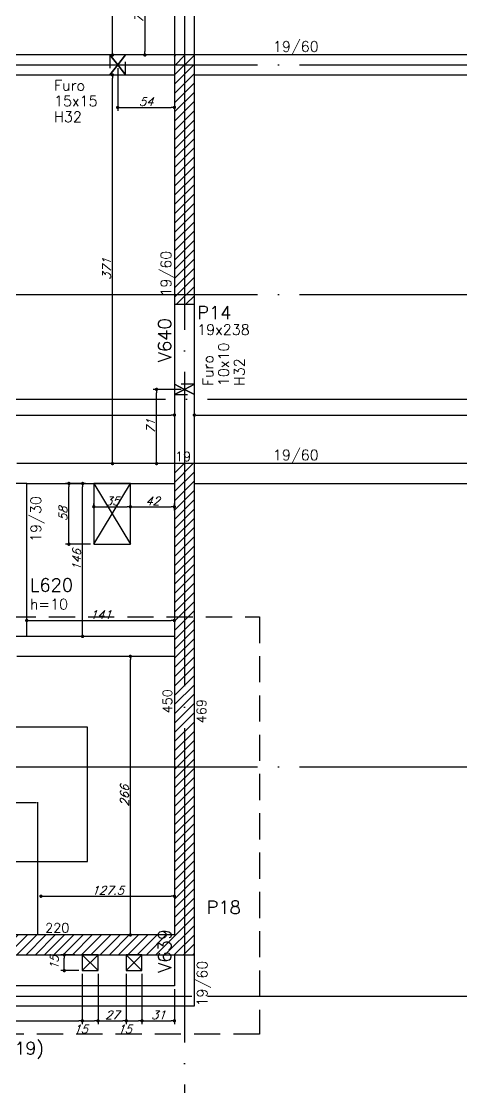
# Model space of a CAD drawing. Extents: x -4245 to 5400, y -2094 to 2406.
# Drawn here: x 450 to 870, y -102 to 916 of the extents above; entities that cross this region are included whole.
import ezdxf
from ezdxf.enums import TextEntityAlignment as Align

# ---------------------------------------------------------------- set-up
doc = ezdxf.new("R2010")
doc.units = 0
doc.header["$LTSCALE"] = 50
doc.header["$MEASUREMENT"] = 0
for name, pattern in [('DASHED', [0.75, 0.5, -0.25]), ('EIXO', [6.8, 6, -0.4, 0, -0.4]), ('HIDDEN', [0.375, 0.25, -0.125])]:
    doc.linetypes.add(name, pattern=pattern)
doc.layers.get('0').update_dxf_attribs({"linetype": 'CONTINUOUS'})
doc.layers.get('DEFPOINTS').update_dxf_attribs({"linetype": 'CONTINUOUS'})
for name, color, linetype in [('F-AUX', 2, 'CONTINUOUS'), ('F-AUX-RED', 1, 'CONTINUOUS'), ('F-COTAS', 106, 'CONTINUOUS'), ('F-COTAS-FUROS', 50, 'CONTINUOUS'), ('F-EIXO', 12, 'EIXO'), ('F-ESCADAS', 2, 'CONTINUOUS'), ('F-FURO-PAREDE', 2, 'HIDDEN'), ('F-FURO-PAREDE-TEXTOS', 2, 'CONTINUOUS'), ('F-LAJES-DIM', 2, 'CONTINUOUS'), ('F-LAJES-NOME', 4, 'CONTINUOUS'), ('F-PILARES-DIM', 172, 'CONTINUOUS'), ('F-PILARES-HACH', 174, 'CONTINUOUS'), ('F-PILARES-NOME', 170, 'CONTINUOUS'), ('F-PILARES-S', 170, 'CONTINUOUS'), ('F-TEXTO', 6, 'CONTINUOUS'), ('F-VIGAS', 3, 'CONTINUOUS'), ('F-VIGAS-DIM', 2, 'CONTINUOUS'), ('F-VIGAS-NOME', 4, 'CONTINUOUS'), ('F-VÃO', 1, 'CONTINUOUS')]:
    doc.layers.add(name, color=color, linetype=linetype)
doc.styles.add('CP-TEXT-INCL', font='simplex.shx', dxfattribs={"oblique": 20})
doc.styles.add('CP-TEXTO', font='simplex.shx')
doc.styles.add('MCP', font='simplex.shx')
doc.styles.add('ROMANS', font='simplex.shx')
doc.dimstyles.new('CP-COTAS-50', dxfattribs={"dimscale": 0.64, "dimtxt": 12.5, "dimasz": 5, "dimexe": 5, "dimexo": 5, "dimgap": 2.5, "dimtad": 1, "dimdec": 1, "dimdsep": 46, "dimtxsty": 'CP-TEXT-INCL', "dimblk1": 'DOT', "dimblk2": 'DOT', "dimsah": 1, "dimcen": 9, "dimclrd": 256, "dimclre": 256, "dimclrt": 256, "dimadec": 0, "dimazin": 0, "dimtfac": 1, "dimtdec": 1, "dimtmove": 2, "dimatfit": 3, "dimldrblk": 'DOT', "dimfxl": 0, "dimtolj": 1, "dimarcsym": 0})
pattern_1 = [(45, (0, 10000), (-4.4194174, 4.4194174), [])]

# ---------------------------------------------------------------- blocks, each defined once
blk = doc.blocks.new('*U10')
at = {"layer": 'F-EIXO'}
blk.add_line((0, 0), (7397, 0), dxfattribs=at)
at = {"layer": 'F-TEXTO', "style": 'ROMANS'}
blk.add_attdef('EIXO', text='', height=17.5, dxfattribs=at).set_placement((-28.2072, 0), align=Align.MIDDLE_CENTER)
blk = doc.blocks.new('*U16')
at = {"layer": 'F-EIXO'}
blk.add_line((0, 0), (7484.954, 0), dxfattribs=at)
at = {"layer": 'F-TEXTO', "style": 'ROMANS'}
blk.add_attdef('EIXO', text='', height=17.5, dxfattribs=at).set_placement((-28.2072, 0), align=Align.MIDDLE_CENTER)
blk = doc.blocks.new('*U13')
at = {"layer": 'F-EIXO'}
blk.add_line((0, 0), (0, -3477.9), dxfattribs=at)
at = {"layer": 'F-TEXTO', "style": 'ROMANS'}
blk.add_attdef('EIXO', text='', height=17.5, rotation=360, dxfattribs=at).set_placement((0, 28.2), align=Align.MIDDLE_CENTER)
blk = doc.blocks.new('_DOT')
at = {"color": 0, "linetype": 'ByBlock'}
blk.add_line((-0.5, 0), (-1, 0), dxfattribs=at)
at = {"color": 0, "linetype": 'ByBlock', "const_width": 0.5}
blk.add_lwpolyline([(-0.25, 0, 1), (0.25, 0, 1)], format="xyb", close=True, dxfattribs=at)
blk = doc.blocks.new('*D46')
at = {"layer": 'DEFPOINTS', "color": 0, "linetype": 'Continuous', "transparency": 16777216}
for p in [(553.9, 309.5), (553.9, 309.5), (553.9, 43.5)]:
    blk.add_point(p, dxfattribs=at)
at = {"layer": 'F-COTAS', "linetype": 'Continuous', "lineweight": -2, "transparency": 16777216}
blk.add_line((553.9, 46.7), (553.9, 306.3), dxfattribs=at)
at = {"layer": 'F-COTAS', "linetype": 'Continuous', "lineweight": -2, "transparency": 16777216, "xscale": 3.2, "yscale": 3.2, "zscale": 3.2}
for p, rotation in [((553.9, 309.5), 90), ((553.9, 43.5), 270)]:
    blk.add_blockref('_DOT', p, dxfattribs=dict(at, rotation=rotation))
at = {"layer": 'F-COTAS', "linetype": 'Continuous', "transparency": 16777216, "insert": (548.3, 176.5), "char_height": 8, "attachment_point": 5, "rotation": 90, "style": 'CP-TEXT-INCL'}
blk.add_mtext('\\A1;266', dxfattribs=at)
blk = doc.blocks.new('*D47')
at = {"layer": 'DEFPOINTS', "color": 0, "linetype": 'Continuous', "transparency": 16777216}
for p in [(508.3, 474.5), (508.3, 474.5), (508.3, 328.5)]:
    blk.add_point(p, dxfattribs=at)
at = {"layer": 'F-COTAS', "linetype": 'Continuous', "lineweight": -2, "transparency": 16777216}
blk.add_line((508.3, 331.7), (508.3, 471.3), dxfattribs=at)
at = {"layer": 'F-COTAS', "linetype": 'Continuous', "lineweight": -2, "transparency": 16777216, "xscale": 3.2, "yscale": 3.2, "zscale": 3.2}
for p, rotation in [((508.3, 474.5), 90), ((508.3, 328.5), 270)]:
    blk.add_blockref('_DOT', p, dxfattribs=dict(at, rotation=rotation))
at = {"layer": 'F-COTAS', "linetype": 'Continuous', "transparency": 16777216, "insert": (502.7, 401.5), "char_height": 8, "attachment_point": 5, "rotation": 90, "style": 'CP-TEXT-INCL'}
blk.add_mtext('\\A1;146', dxfattribs=at)
blk = doc.blocks.new('*D48')
at = {"layer": 'DEFPOINTS', "color": 0, "linetype": 'Continuous', "transparency": 16777216}
for p in [(536.8, 864.5), (536.8, 864.5), (536.8, 493.5)]:
    blk.add_point(p, dxfattribs=at)
at = {"layer": 'F-COTAS', "linetype": 'Continuous', "lineweight": -2, "transparency": 16777216}
blk.add_line((536.8, 496.7), (536.8, 861.3), dxfattribs=at)
at = {"layer": 'F-COTAS', "linetype": 'Continuous', "lineweight": -2, "transparency": 16777216, "xscale": 3.2, "yscale": 3.2, "zscale": 3.2}
for p, rotation in [((536.8, 864.5), 90), ((536.8, 493.5), 270)]:
    blk.add_blockref('_DOT', p, dxfattribs=dict(at, rotation=rotation))
at = {"layer": 'F-COTAS', "linetype": 'Continuous', "transparency": 16777216, "insert": (531.2, 679), "char_height": 8, "attachment_point": 5, "rotation": 90, "style": 'CP-TEXT-INCL'}
blk.add_mtext('\\A1;371', dxfattribs=at)
blk = doc.blocks.new('*D49')
at = {"layer": 'DEFPOINTS', "color": 0, "linetype": 'Continuous', "transparency": 16777216}
for p in [(536.8, 1303), (536.8, 1303), (536.8, 883.5)]:
    blk.add_point(p, dxfattribs=at)
at = {"layer": 'F-COTAS', "linetype": 'Continuous', "lineweight": -2, "transparency": 16777216}
blk.add_line((536.8, 886.7), (536.8, 1299.8), dxfattribs=at)
at = {"layer": 'F-COTAS', "linetype": 'Continuous', "lineweight": -2, "transparency": 16777216, "xscale": 3.2, "yscale": 3.2, "zscale": 3.2}
for p, rotation in [((536.8, 1303), 90), ((536.8, 883.5), 270)]:
    blk.add_blockref('_DOT', p, dxfattribs=dict(at, rotation=rotation))
at = {"layer": 'F-COTAS', "linetype": 'Continuous', "transparency": 16777216, "insert": (531.2, 1093.2), "char_height": 8, "attachment_point": 5, "rotation": 90, "style": 'CP-TEXT-INCL'}
blk.add_mtext('\\A1;419.5', dxfattribs=at)
blk = doc.blocks.new('*D75')
at = {"layer": 'DEFPOINTS', "color": 0, "linetype": 'Continuous', "transparency": 16777216}
for p in [(-200, 539.8), (596, 539.8), (596, 539.8)]:
    blk.add_point(p, dxfattribs=at)
at = {"layer": 'F-COTAS', "linetype": 'Continuous', "lineweight": -2, "transparency": 16777216}
blk.add_line((-196.8, 539.8), (592.8, 539.8), dxfattribs=at)
at = {"layer": 'F-COTAS', "linetype": 'Continuous', "lineweight": -2, "transparency": 16777216, "xscale": 3.2, "yscale": 3.2, "zscale": 3.2, "rotation": 180}
blk.add_blockref('_DOT', (-200, 539.8), dxfattribs=at)
at = {"layer": 'F-COTAS', "linetype": 'Continuous', "lineweight": -2, "transparency": 16777216, "xscale": 3.2, "yscale": 3.2, "zscale": 3.2}
blk.add_blockref('_DOT', (596, 539.8), dxfattribs=at)
at = {"layer": 'F-COTAS', "linetype": 'Continuous', "transparency": 16777216, "insert": (198, 545.4), "char_height": 8, "attachment_point": 5, "style": 'CP-TEXT-INCL'}
blk.add_mtext('\\A1;796', dxfattribs=at)
blk = doc.blocks.new('*D76')
at = {"layer": 'DEFPOINTS', "color": 0, "linetype": 'Continuous', "transparency": 16777216}
for p in [(615, 539.8), (1276, 539.8), (1276, 539.8)]:
    blk.add_point(p, dxfattribs=at)
at = {"layer": 'F-COTAS', "linetype": 'Continuous', "lineweight": -2, "transparency": 16777216}
blk.add_line((618.2, 539.8), (1272.8, 539.8), dxfattribs=at)
at = {"layer": 'F-COTAS', "linetype": 'Continuous', "lineweight": -2, "transparency": 16777216, "xscale": 3.2, "yscale": 3.2, "zscale": 3.2, "rotation": 180}
blk.add_blockref('_DOT', (615, 539.8), dxfattribs=at)
at = {"layer": 'F-COTAS', "linetype": 'Continuous', "lineweight": -2, "transparency": 16777216, "xscale": 3.2, "yscale": 3.2, "zscale": 3.2}
blk.add_blockref('_DOT', (1276, 539.8), dxfattribs=at)
at = {"layer": 'F-COTAS', "linetype": 'Continuous', "transparency": 16777216, "insert": (945.5, 545.4), "char_height": 8, "attachment_point": 5, "style": 'CP-TEXT-INCL'}
blk.add_mtext('\\A1;661', dxfattribs=at)
blk = doc.blocks.new('*D83')
at = {"layer": 'DEFPOINTS', "color": 0, "linetype": 'Continuous', "transparency": 16777216}
for p in [(455, 343.7), (596, 343.7), (596, 343.7)]:
    blk.add_point(p, dxfattribs=at)
at = {"layer": 'F-COTAS', "linetype": 'Continuous', "lineweight": -2, "transparency": 16777216}
blk.add_line((458.2, 343.7), (592.8, 343.7), dxfattribs=at)
at = {"layer": 'F-COTAS', "linetype": 'Continuous', "lineweight": -2, "transparency": 16777216, "xscale": 3.2, "yscale": 3.2, "zscale": 3.2, "rotation": 180}
blk.add_blockref('_DOT', (455, 343.7), dxfattribs=at)
at = {"layer": 'F-COTAS', "linetype": 'Continuous', "lineweight": -2, "transparency": 16777216, "xscale": 3.2, "yscale": 3.2, "zscale": 3.2}
blk.add_blockref('_DOT', (596, 343.7), dxfattribs=at)
at = {"layer": 'F-COTAS', "linetype": 'Continuous', "transparency": 16777216, "insert": (525.5, 349.3), "char_height": 8, "attachment_point": 5, "style": 'CP-TEXT-INCL'}
blk.add_mtext('\\A1;141', dxfattribs=at)
blk = doc.blocks.new('*U231')
at = {"layer": 'F-VÃO'}
for p, q in [((0, 0), (35, 58)), ((0, 58), (35, 0))]:
    blk.add_line(p, q, dxfattribs=at)
at = {"layer": 'F-VÃO', "color": 3}
blk.add_lwpolyline([(0, 0), (35, 0), (35, 58), (0, 58)], close=True, dxfattribs=at)
blk = doc.blocks.new('*D320')
at = {"layer": 'DEFPOINTS', "color": 0, "linetype": 'Continuous', "transparency": 16777216}
for p in [(519, 448.3), (554, 452.2), (554, 448.3)]:
    blk.add_point(p, dxfattribs=at)
at = {"layer": 'F-COTAS-FUROS', "linetype": 'Continuous', "lineweight": -2, "transparency": 16777216}
for p, q in [((519, 451.5), (519, 455.4)), ((522.2, 452.2), (550.8, 452.2)), ((554, 451.5), (554, 455.4))]:
    blk.add_line(p, q, dxfattribs=at)
at = {"layer": 'F-COTAS-FUROS', "linetype": 'Continuous', "lineweight": -2, "transparency": 16777216, "xscale": 3.2, "yscale": 3.2, "zscale": 3.2, "rotation": 180}
blk.add_blockref('_DOT', (519, 452.2), dxfattribs=at)
at = {"layer": 'F-COTAS-FUROS', "linetype": 'Continuous', "lineweight": -2, "transparency": 16777216, "xscale": 3.2, "yscale": 3.2, "zscale": 3.2}
blk.add_blockref('_DOT', (554, 452.2), dxfattribs=at)
at = {"layer": 'F-COTAS-FUROS', "linetype": 'Continuous', "transparency": 16777216, "insert": (536.5, 457.8), "char_height": 8, "attachment_point": 5, "style": 'CP-TEXT-INCL'}
blk.add_mtext('\\A1;35', dxfattribs=at)
blk = doc.blocks.new('*D321')
at = {"layer": 'DEFPOINTS', "color": 0, "linetype": 'Continuous', "transparency": 16777216}
for p in [(596, 452.2), (554, 445.5), (596, 445.5)]:
    blk.add_point(p, dxfattribs=at)
at = {"layer": 'F-COTAS-FUROS', "linetype": 'Continuous', "lineweight": -2, "transparency": 16777216}
for p, q in [((554, 448.7), (554, 455.4)), ((557.2, 452.2), (592.8, 452.2)), ((596, 448.7), (596, 455.4))]:
    blk.add_line(p, q, dxfattribs=at)
at = {"layer": 'F-COTAS-FUROS', "linetype": 'Continuous', "lineweight": -2, "transparency": 16777216, "xscale": 3.2, "yscale": 3.2, "zscale": 3.2, "rotation": 180}
blk.add_blockref('_DOT', (554, 452.2), dxfattribs=at)
at = {"layer": 'F-COTAS-FUROS', "linetype": 'Continuous', "lineweight": -2, "transparency": 16777216, "xscale": 3.2, "yscale": 3.2, "zscale": 3.2}
blk.add_blockref('_DOT', (596, 452.2), dxfattribs=at)
at = {"layer": 'F-COTAS-FUROS', "linetype": 'Continuous', "transparency": 16777216, "insert": (575, 457.8), "char_height": 8, "attachment_point": 5, "style": 'CP-TEXT-INCL'}
blk.add_mtext('\\A1;42', dxfattribs=at)
blk = doc.blocks.new('*D322')
at = {"layer": 'DEFPOINTS', "color": 0, "linetype": 'Continuous', "transparency": 16777216}
for p in [(495.2, 474.5), (514.4, 474.5), (519, 416.5)]:
    blk.add_point(p, dxfattribs=at)
at = {"layer": 'F-COTAS-FUROS', "linetype": 'Continuous', "lineweight": -2, "transparency": 16777216}
for p, q in [((511.2, 474.5), (492, 474.5)), ((495.2, 419.7), (495.2, 471.3)), ((515.8, 416.5), (492, 416.5))]:
    blk.add_line(p, q, dxfattribs=at)
at = {"layer": 'F-COTAS-FUROS', "linetype": 'Continuous', "lineweight": -2, "transparency": 16777216, "xscale": 3.2, "yscale": 3.2, "zscale": 3.2}
for p, rotation in [((495.2, 474.5), 90), ((495.2, 416.5), 270)]:
    blk.add_blockref('_DOT', p, dxfattribs=dict(at, rotation=rotation))
at = {"layer": 'F-COTAS-FUROS', "linetype": 'Continuous', "transparency": 16777216, "insert": (489.6, 445.5), "char_height": 8, "attachment_point": 5, "rotation": 90, "style": 'CP-TEXT-INCL'}
blk.add_mtext('\\A1;58', dxfattribs=at)
blk = doc.blocks.new('*D334')
at = {"layer": 'DEFPOINTS', "color": 0, "linetype": 'Continuous', "transparency": 16777216}
for p in [(605.5, 958.3), (567.8, 883.5), (572.8, 883.5)]:
    blk.add_point(p, dxfattribs=at)
at = {"layer": 'F-COTAS-FUROS', "linetype": 'Continuous', "lineweight": -2, "transparency": 16777216}
for p, q in [((602.3, 958.3), (564.6, 958.3)), ((567.8, 955.1), (567.8, 886.7)), ((569.6, 883.5), (564.6, 883.5))]:
    blk.add_line(p, q, dxfattribs=at)
at = {"layer": 'F-COTAS-FUROS', "linetype": 'Continuous', "lineweight": -2, "transparency": 16777216, "xscale": 3.2, "yscale": 3.2, "zscale": 3.2}
for p, rotation in [((567.8, 958.3), 90), ((567.8, 883.5), 270)]:
    blk.add_blockref('_DOT', p, dxfattribs=dict(at, rotation=rotation))
at = {"layer": 'F-COTAS-FUROS', "linetype": 'Continuous', "transparency": 16777216, "insert": (562.2, 920.9), "char_height": 8, "attachment_point": 5, "rotation": 90, "style": 'CP-TEXT-INCL'}
blk.add_mtext('\\A1;75', dxfattribs=at)
blk = doc.blocks.new('*D346')
at = {"layer": 'DEFPOINTS', "color": 0, "linetype": 'Continuous', "transparency": 16777216}
for p in [(578.9, 564.3), (605.5, 564.3), (593.1, 493.5)]:
    blk.add_point(p, dxfattribs=at)
at = {"layer": 'F-COTAS-FUROS', "linetype": 'Continuous', "lineweight": -2, "transparency": 16777216}
for p, q in [((602.3, 564.3), (575.7, 564.3)), ((578.9, 496.7), (578.9, 561.1)), ((589.9, 493.5), (575.7, 493.5))]:
    blk.add_line(p, q, dxfattribs=at)
at = {"layer": 'F-COTAS-FUROS', "linetype": 'Continuous', "lineweight": -2, "transparency": 16777216, "xscale": 3.2, "yscale": 3.2, "zscale": 3.2}
for p, rotation in [((578.9, 564.3), 90), ((578.9, 493.5), 270)]:
    blk.add_blockref('_DOT', p, dxfattribs=dict(at, rotation=rotation))
at = {"layer": 'F-COTAS-FUROS', "linetype": 'Continuous', "transparency": 16777216, "insert": (573.3, 528.9), "char_height": 8, "attachment_point": 5, "rotation": 90, "style": 'CP-TEXT-INCL'}
blk.add_mtext('\\A1;71', dxfattribs=at)
blk = doc.blocks.new('*D347')
at = {"layer": 'DEFPOINTS', "color": 0, "linetype": 'Continuous', "transparency": 16777216}
for p in [(541.8, 874), (596, 857.8), (596, 833.4)]:
    blk.add_point(p, dxfattribs=at)
at = {"layer": 'F-COTAS-FUROS', "linetype": 'Continuous', "lineweight": -2, "transparency": 16777216}
for p, q in [((541.8, 870.8), (541.8, 830.2)), ((596, 854.6), (596, 830.2)), ((545, 833.4), (592.8, 833.4))]:
    blk.add_line(p, q, dxfattribs=at)
at = {"layer": 'F-COTAS-FUROS', "linetype": 'Continuous', "lineweight": -2, "transparency": 16777216, "xscale": 3.2, "yscale": 3.2, "zscale": 3.2, "rotation": 180}
blk.add_blockref('_DOT', (541.8, 833.4), dxfattribs=at)
at = {"layer": 'F-COTAS-FUROS', "linetype": 'Continuous', "lineweight": -2, "transparency": 16777216, "xscale": 3.2, "yscale": 3.2, "zscale": 3.2}
blk.add_blockref('_DOT', (596, 833.4), dxfattribs=at)
at = {"layer": 'F-COTAS-FUROS', "linetype": 'Continuous', "transparency": 16777216, "insert": (568.9, 839), "char_height": 8, "attachment_point": 5, "style": 'CP-TEXT-INCL'}
blk.add_mtext('\\A1;54', dxfattribs=at)
blk = doc.blocks.new('*U386')
at = {"layer": 'F-VÃO'}
for p, q in [((0, 0), (15, 15)), ((0, 15), (15, 0))]:
    blk.add_line(p, q, dxfattribs=at)
at = {"layer": 'F-VÃO', "color": 3}
blk.add_lwpolyline([(0, 0), (15, 0), (15, 15), (0, 15)], close=True, dxfattribs=at)
blk = doc.blocks.new('*D399')
at = {"layer": 'DEFPOINTS', "color": 0, "linetype": 'Continuous', "transparency": 16777216}
for p in [(327, 4.5), (508, 9.5), (508, -38.4)]:
    blk.add_point(p, dxfattribs=at)
at = {"layer": 'F-COTAS-FUROS', "linetype": 'Continuous', "lineweight": -2, "transparency": 16777216}
for p, q in [((327, 1.3), (327, -41.6)), ((508, 6.3), (508, -41.6)), ((330.2, -38.4), (504.8, -38.4))]:
    blk.add_line(p, q, dxfattribs=at)
at = {"layer": 'F-COTAS-FUROS', "linetype": 'Continuous', "lineweight": -2, "transparency": 16777216, "xscale": 3.2, "yscale": 3.2, "zscale": 3.2, "rotation": 180}
blk.add_blockref('_DOT', (327, -38.4), dxfattribs=at)
at = {"layer": 'F-COTAS-FUROS', "linetype": 'Continuous', "lineweight": -2, "transparency": 16777216, "xscale": 3.2, "yscale": 3.2, "zscale": 3.2}
blk.add_blockref('_DOT', (508, -38.4), dxfattribs=at)
at = {"layer": 'F-COTAS-FUROS', "linetype": 'Continuous', "transparency": 16777216, "insert": (417.5, -32.8), "char_height": 8, "attachment_point": 5, "style": 'CP-TEXT-INCL'}
blk.add_mtext('\\A1;181', dxfattribs=at)
blk = doc.blocks.new('*D400')
at = {"layer": 'DEFPOINTS', "color": 0, "linetype": 'Continuous', "transparency": 16777216}
for p in [(523, 9.5), (550, 9.5), (550, -38.4)]:
    blk.add_point(p, dxfattribs=at)
at = {"layer": 'F-COTAS-FUROS', "linetype": 'Continuous', "lineweight": -2, "transparency": 16777216}
for p, q in [((523, 6.3), (523, -41.6)), ((550, 6.3), (550, -41.6)), ((526.2, -38.4), (546.8, -38.4))]:
    blk.add_line(p, q, dxfattribs=at)
at = {"layer": 'F-COTAS-FUROS', "linetype": 'Continuous', "lineweight": -2, "transparency": 16777216, "xscale": 3.2, "yscale": 3.2, "zscale": 3.2, "rotation": 180}
blk.add_blockref('_DOT', (523, -38.4), dxfattribs=at)
at = {"layer": 'F-COTAS-FUROS', "linetype": 'Continuous', "lineweight": -2, "transparency": 16777216, "xscale": 3.2, "yscale": 3.2, "zscale": 3.2}
blk.add_blockref('_DOT', (550, -38.4), dxfattribs=at)
at = {"layer": 'F-COTAS-FUROS', "linetype": 'Continuous', "transparency": 16777216, "insert": (536.5, -32.8), "char_height": 8, "attachment_point": 5, "style": 'CP-TEXT-INCL'}
blk.add_mtext('\\A1;27', dxfattribs=at)
blk = doc.blocks.new('*D401')
at = {"layer": 'DEFPOINTS', "color": 0, "linetype": 'Continuous', "transparency": 16777216}
for p in [(565, 9.5), (596, -5), (596, -38.4)]:
    blk.add_point(p, dxfattribs=at)
at = {"layer": 'F-COTAS-FUROS', "linetype": 'Continuous', "lineweight": -2, "transparency": 16777216}
for p, q in [((565, 6.3), (565, -41.6)), ((596, -8.2), (596, -41.6)), ((568.2, -38.4), (592.8, -38.4))]:
    blk.add_line(p, q, dxfattribs=at)
at = {"layer": 'F-COTAS-FUROS', "linetype": 'Continuous', "lineweight": -2, "transparency": 16777216, "xscale": 3.2, "yscale": 3.2, "zscale": 3.2, "rotation": 180}
blk.add_blockref('_DOT', (565, -38.4), dxfattribs=at)
at = {"layer": 'F-COTAS-FUROS', "linetype": 'Continuous', "lineweight": -2, "transparency": 16777216, "xscale": 3.2, "yscale": 3.2, "zscale": 3.2}
blk.add_blockref('_DOT', (596, -38.4), dxfattribs=at)
at = {"layer": 'F-COTAS-FUROS', "linetype": 'Continuous', "transparency": 16777216, "insert": (580.5, -32.8), "char_height": 8, "attachment_point": 5, "style": 'CP-TEXT-INCL'}
blk.add_mtext('\\A1;31', dxfattribs=at)
blk = doc.blocks.new('*D404')
at = {"layer": 'DEFPOINTS', "color": 0, "linetype": 'Continuous', "transparency": 16777216}
for p in [(508, 9.5), (523, 9.5), (523, -38.4)]:
    blk.add_point(p, dxfattribs=at)
at = {"layer": 'F-COTAS-FUROS', "linetype": 'Continuous', "lineweight": -2, "transparency": 16777216}
for p, q in [((508, 6.3), (508, -41.6)), ((523, 6.3), (523, -41.6)), ((511.2, -38.4), (519.8, -38.4))]:
    blk.add_line(p, q, dxfattribs=at)
at = {"layer": 'F-COTAS-FUROS', "linetype": 'Continuous', "lineweight": -2, "transparency": 16777216, "xscale": 3.2, "yscale": 3.2, "zscale": 3.2, "rotation": 180}
blk.add_blockref('_DOT', (508, -38.4), dxfattribs=at)
at = {"layer": 'F-COTAS-FUROS', "linetype": 'Continuous', "lineweight": -2, "transparency": 16777216, "xscale": 3.2, "yscale": 3.2, "zscale": 3.2}
blk.add_blockref('_DOT', (523, -38.4), dxfattribs=at)
at = {"layer": 'F-COTAS-FUROS', "linetype": 'Continuous', "transparency": 16777216, "insert": (506.4, -46.3), "char_height": 8, "attachment_point": 5, "style": 'CP-TEXT-INCL'}
blk.add_mtext('\\A1;15', dxfattribs=at)
blk = doc.blocks.new('*D405')
at = {"layer": 'DEFPOINTS', "color": 0, "linetype": 'Continuous', "transparency": 16777216}
for p in [(550, 9.5), (565, 9.5), (565, -38.4)]:
    blk.add_point(p, dxfattribs=at)
at = {"layer": 'F-COTAS-FUROS', "linetype": 'Continuous', "lineweight": -2, "transparency": 16777216}
for p, q in [((550, 6.3), (550, -41.6)), ((565, 6.3), (565, -41.6)), ((553.2, -38.4), (561.8, -38.4))]:
    blk.add_line(p, q, dxfattribs=at)
at = {"layer": 'F-COTAS-FUROS', "linetype": 'Continuous', "lineweight": -2, "transparency": 16777216, "xscale": 3.2, "yscale": 3.2, "zscale": 3.2, "rotation": 180}
blk.add_blockref('_DOT', (550, -38.4), dxfattribs=at)
at = {"layer": 'F-COTAS-FUROS', "linetype": 'Continuous', "lineweight": -2, "transparency": 16777216, "xscale": 3.2, "yscale": 3.2, "zscale": 3.2}
blk.add_blockref('_DOT', (565, -38.4), dxfattribs=at)
at = {"layer": 'F-COTAS-FUROS', "linetype": 'Continuous', "transparency": 16777216, "insert": (548.4, -46.3), "char_height": 8, "attachment_point": 5, "style": 'CP-TEXT-INCL'}
blk.add_mtext('\\A1;15', dxfattribs=at)
blk = doc.blocks.new('*D406')
at = {"layer": 'DEFPOINTS', "color": 0, "linetype": 'Continuous', "transparency": 16777216}
for p in [(490.8, 24.5), (504.2, 24.5), (508, 9.5)]:
    blk.add_point(p, dxfattribs=at)
at = {"layer": 'F-COTAS-FUROS', "linetype": 'Continuous', "lineweight": -2, "transparency": 16777216}
for p, q in [((501, 24.5), (487.6, 24.5)), ((490.8, 12.7), (490.8, 21.3)), ((504.8, 9.5), (487.6, 9.5))]:
    blk.add_line(p, q, dxfattribs=at)
at = {"layer": 'F-COTAS-FUROS', "linetype": 'Continuous', "lineweight": -2, "transparency": 16777216, "xscale": 3.2, "yscale": 3.2, "zscale": 3.2}
for p, rotation in [((490.8, 24.5), 90), ((490.8, 9.5), 270)]:
    blk.add_blockref('_DOT', p, dxfattribs=dict(at, rotation=rotation))
at = {"layer": 'F-COTAS-FUROS', "linetype": 'Continuous', "transparency": 16777216, "insert": (481.2, 17), "char_height": 8, "attachment_point": 5, "rotation": 90, "style": 'CP-TEXT-INCL'}
blk.add_mtext('\\A1;15', dxfattribs=at)
blk = doc.blocks.new('*D428')
at = {"layer": 'DEFPOINTS', "color": 0, "linetype": 'Continuous', "transparency": 16777216}
for p in [(468.5, 80.5), (596, 80.5), (596, 80.5)]:
    blk.add_point(p, dxfattribs=at)
at = {"layer": 'F-COTAS', "linetype": 'Continuous', "lineweight": -2, "transparency": 16777216}
blk.add_line((471.7, 80.5), (592.8, 80.5), dxfattribs=at)
at = {"layer": 'F-COTAS', "linetype": 'Continuous', "lineweight": -2, "transparency": 16777216, "xscale": 3.2, "yscale": 3.2, "zscale": 3.2, "rotation": 180}
blk.add_blockref('_DOT', (468.5, 80.5), dxfattribs=at)
at = {"layer": 'F-COTAS', "linetype": 'Continuous', "lineweight": -2, "transparency": 16777216, "xscale": 3.2, "yscale": 3.2, "zscale": 3.2}
blk.add_blockref('_DOT', (596, 80.5), dxfattribs=at)
at = {"layer": 'F-COTAS', "linetype": 'Continuous', "transparency": 16777216, "insert": (532.2, 86.1), "char_height": 8, "attachment_point": 5, "style": 'CP-TEXT-INCL'}
blk.add_mtext('\\A1;127.5', dxfattribs=at)

msp = doc.modelspace()

# ---------------------------------------------------------------- hatches: boundary and pattern name
at = {"layer": 'F-PILARES-HACH', "linetype": 'Continuous'}
h = msp.add_hatch(dxfattribs=at)
h.set_pattern_fill('ANSI31', color=256, scale=50, style=0)
h.set_pattern_definition(pattern_1)
h.paths.add_polyline_path([(596, 645.5), (615, 645.5), (615, 883.5), (596, 883.5)], flags=16)
h = msp.add_hatch(dxfattribs=at)
h.set_pattern_fill('ANSI31', color=256, scale=50, style=0)
h.set_pattern_definition(pattern_1)
h.paths.add_polyline_path([(615, 24.5), (615, 493.5), (596, 493.5), (596, 43.5), (376, 43.5), (376, 24.5)], flags=16)

# ---------------------------------------------------------------- linework, layer by layer
at = {"layer": 'F-AUX', "color": 1}
msp.add_lwpolyline([(185.5, 113.5), (513.115, 113.5), (513.115, 242), (219.6, 242)], dxfattribs=at)
at = {"layer": 'F-AUX-RED', "color": 4, "linetype": 'DASHED'}
msp.add_lwpolyline([(-48.962, 347.176), (677.224, 347.176), (677.224, -51.113), (-48.962, -51.113)], close=True, dxfattribs=at)
at = {"layer": 'F-EIXO'}
msp.add_line((-3768.53, -15), (3691.239, -15), dxfattribs=at)
at = {"layer": 'F-ESCADAS', "linetype": 'Continuous'}
for points in [[(464.319, 169.5), (186.5, 169.5)], [(465.5, 43.5), (465.5, 170.18)]]:
    msp.add_lwpolyline(points, dxfattribs=at)
at = {"layer": 'F-FURO-PAREDE'}
for points in [[(541.84, 874), (534.34, 864.5), (549.34, 864.5), (541.84, 874), (549.34, 864.5), (549.34, 883.5), (541.84, 874), (549.34, 883.5), (534.34, 883.5), (541.84, 874), (534.34, 883.5), (534.34, 864.5), (541.84, 874)], [(605.5, 564.336), (615, 559.336), (615, 569.336), (605.5, 564.336), (615, 569.336), (596, 569.336), (605.5, 564.336), (596, 569.336), (596, 559.336), (605.5, 564.336), (596, 559.336), (615, 559.336), (605.5, 564.336)]]:
    msp.add_lwpolyline(points, dxfattribs=at)
at = {"layer": 'F-PILARES-S', "linetype": 'Continuous'}
for points in [[(596, 645.5), (615, 645.5), (615, 883.5), (596, 883.5), (596, 645.5)], [(615, 24.5), (615, 493.5), (596, 493.5), (596, 43.5), (376, 43.5), (376, 24.5), (615, 24.5)]]:
    msp.add_lwpolyline(points, dxfattribs=at)
at = {"layer": 'F-VIGAS'}
for points in [[(596, 1303), (596, 883.5)], [(615, 883.5), (615, 1303)], [(596, 883.5), (204, 883.5)], [(1276, 883.5), (615, 883.5)], [(204, 864.5), (596, 864.5)], [(615, 864.5), (1276, 864.5)], [(596, 645.5), (596, 493.5)], [(615, 493.5), (615, 645.5)], [(596, 493.5), (445.5, 493.5)], [(1276, 493.5), (615, 493.5)], [(455, 474.5), (436, 474.5)], [(455, 474.5), (596, 474.5)], [(455, 425), (455, 474.5)], [(615, 474.5), (1276, 474.5)], [(455, 328.5), (455, 425)], [(455, 328.5), (436, 328.5)], [(596, 328.5), (455, 328.5)], [(445.5, 309.5), (596, 309.5)], [(596, 24.5), (596, -5)], [(615, -24), (615, 24.5)], [(596, -5), (19, -5)], [(19, -24), (615, -24)]]:
    msp.add_lwpolyline(points, dxfattribs=at)

# ---------------------------------------------------------------- block references
at = {"layer": 'F-EIXO', "linetype": 'Continuous'}
for name, p in [('*U13', (605.5, 1941.357)), ('*U10', (-3705.761, 874)), ('*U10', (-3705.761, 655)), ('*U16', (-3793.715, 555)), ('*U10', (-3705.761, 204)), ('*U16', (-3793.715, -15))]:
    msp.add_blockref(name, p, dxfattribs=at)
at = {"layer": 'F-VÃO', "linetype": 'Continuous'}
for name, p in [('*U231', (519, 416.5)), ('*U386', (508, 9.5)), ('*U386', (550, 9.5))]:
    msp.add_blockref(name, p, dxfattribs=at)

# ---------------------------------------------------------------- texts
at = {"layer": 'F-FURO-PAREDE-TEXTOS', "linetype": 'Continuous', "style": 'MCP'}
for s, p in [('Furo', (481.037, 849.5)), ('15x15', (481.037, 834.5)), ('H32', (481.037, 819.5))]:
    msp.add_text(s, height=10, dxfattribs=at).set_placement(p)
for s, p in [('10x10', (648.015, 567.403)), ('Furo', (633.015, 567.403)), ('H32', (663.015, 567.403))]:
    msp.add_text(s, height=10, rotation=90, dxfattribs=at).set_placement(p)
at = {"layer": 'F-LAJES-DIM', "linetype": 'Continuous', "style": 'MCP'}
msp.add_text('h=10', height=10, dxfattribs=at).set_placement((457.945, 354.328))
at = {"layer": 'F-LAJES-NOME', "linetype": 'Continuous', "style": 'MCP'}
msp.add_text('L620', height=12.5, dxfattribs=at).set_placement((457.945, 371.328))
at = {"layer": 'F-PILARES-DIM', "linetype": 'Continuous', "style": 'MCP'}
for s, height, p in [('19x238', 10, (617.739, 616.334)), ('19', 9, (596.5, 495.75)), ('220', 9, (472.5, 45.75))]:
    msp.add_text(s, height=height, dxfattribs=at).set_placement(p)
for s, p in [('450', (593.75, 255)), ('469', (626.25, 245.5))]:
    msp.add_text(s, height=9, rotation=90, dxfattribs=at).set_placement(p)
at = {"layer": 'F-PILARES-NOME', "linetype": 'Continuous', "style": 'MCP'}
for s, p in [('P14', (617.739, 631.334)), ('P18', (626.697, 63.671))]:
    msp.add_text(s, height=12.5, dxfattribs=at).set_placement(p)
at = {"layer": 'F-TEXTO', "color": 3, "insert": (-20.395, -58.639), "char_height": 12, "width": 687.52044, "attachment_point": 1, "style": 'CP-TEXTO'}
msp.add_mtext('\\pi135.76022;(PARA FORMA DA ESCADA 1 VER FOLHA 19)', dxfattribs=at)
at = {"layer": 'F-VIGAS-DIM', "linetype": 'Continuous', "style": 'MCP'}
for p in [(690, 886.625), (690, 496.625)]:
    msp.add_text('19/60', height=10, dxfattribs=at).set_placement(p)
for s, p in [('19/60', (592.875, 652.853)), ('19/30', (468.675, 418.666)), ('19/60', (627.5, -24.75))]:
    msp.add_text(s, height=10, rotation=90, dxfattribs=at).set_placement(p)
at = {"layer": 'F-VIGAS-NOME', "linetype": 'Continuous', "style": 'MCP'}
for s, p in [('V640', (592.875, 590.353)), ('V639', (592.875, 7.5))]:
    msp.add_text(s, height=12.5, rotation=90, dxfattribs=at).set_placement(p)

# ---------------------------------------------------------------- dimensions: what is measured, and where the dimension line sits
at = {"layer": 'F-COTAS', "linetype": 'Continuous'}
for base, p1, p2, angle, picture, middle in [((536.822, 1303), (536.822, 883.5), (536.822, 1303), 270, '*D49', (531.222, 1093.25)), ((536.822, 864.5), (536.822, 493.5), (536.822, 864.5), 270, '*D48', (531.222, 679)), ((596, 539.783), (-200, 539.783), (596, 539.783), 180, '*D75', (198, 545.383)), ((1276, 539.783), (615, 539.783), (1276, 539.783), 180, '*D76', (945.5, 545.383)), ((508.348, 474.5), (508.348, 328.5), (508.348, 474.5), 270, '*D47', (502.748, 401.5)), ((596, 343.738), (455, 343.738), (596, 343.738), 180, '*D83', (525.5, 349.338)), ((553.903, 309.5), (553.903, 43.5), (553.903, 309.5), 270, '*D46', (548.303, 176.5))]:
    dim = msp.add_linear_dim(base=base, p1=p1, p2=p2, angle=angle, dimstyle='CP-COTAS-50', dxfattribs=at)
    dim.commit()
    dim.dimension.update_dxf_attribs({"geometry": picture, "text_midpoint": middle})
dim = msp.add_linear_dim(base=(596, 80.488), p1=(468.5, 80.488), p2=(596, 80.488), dimstyle='CP-COTAS-50', dxfattribs=at)
dim.commit()
dim.dimension.update_dxf_attribs({"geometry": '*D428', "text_midpoint": (532.25, 86.088)})
at = {"layer": 'F-COTAS-FUROS', "linetype": 'Continuous'}
for base, p1, p2, override, picture, middle in [((567.758, 883.5), (605.5, 958.25), (572.816, 883.5), {"dimdec": 0, "dimfxl": 7.5}, '*D334', (562.158, 920.875)), ((578.949, 564.336), (593.11, 493.5), (605.5, 564.336), {"dimdec": 0, "dimfxl": 7.5}, '*D346', (573.349, 528.918)), ((495.223, 474.5), (519, 416.5), (514.375, 474.5), {"dimdec": 0, "dimfxl": 7.5}, '*D322', (489.623, 445.5)), ((490.768, 24.5), (508, 9.5), (504.182, 24.5), {"dimfxl": 7.5}, '*D406', (481.168, 17))]:
    dim = msp.add_linear_dim(base=base, p1=p1, p2=p2, angle=90, dimstyle='CP-COTAS-50', override=override, dxfattribs=at)
    dim.commit()
    dim.dimension.update_dxf_attribs({"geometry": picture, "text_midpoint": middle})
for base, p1, p2, override, picture, middle in [((596, 833.42), (541.84, 874), (596, 857.85), {"dimdec": 0, "dimfxl": 7.5}, '*D347', (568.92, 839.02)), ((554, 452.166), (519, 448.29), (554, 448.29), {"dimtad": 3, "dimdec": 0, "dimfxl": 7.5}, '*D320', (536.5, 457.766)), ((596, 452.166), (554, 445.5), (596, 445.5), {"dimdec": 0, "dimfxl": 7.5}, '*D321', (575, 457.766)), ((508, -38.415), (327, 4.5), (508, 9.5), {"dimfxl": 7.5}, '*D399', (417.5, -32.815)), ((550, -38.415), (523, 9.5), (550, 9.5), {"dimfxl": 7.5}, '*D400', (536.5, -32.815)), ((596, -38.415), (565, 9.5), (596, -5), {"dimfxl": 7.5}, '*D401', (580.5, -32.815))]:
    dim = msp.add_linear_dim(base=base, p1=p1, p2=p2, dimstyle='CP-COTAS-50', override=override, dxfattribs=at)
    dim.commit()
    dim.dimension.update_dxf_attribs({"geometry": picture, "text_midpoint": middle})
for base, p1, p2, picture, middle in [((523, -38.415), (508, 9.5), (523, 9.5), '*D404', (506.414, -46.319)), ((565, -38.415), (550, 9.5), (565, 9.5), '*D405', (548.414, -46.319))]:
    dim = msp.add_linear_dim(base=base, p1=p1, p2=p2, dimstyle='CP-COTAS-50', override={"dimfxl": 7.5}, dxfattribs=at)
    dim.commit()
    dim.dimension.update_dxf_attribs({"geometry": picture, "text_midpoint": middle, "dimtype": 160})

doc.saveas('drawing.dxf')
